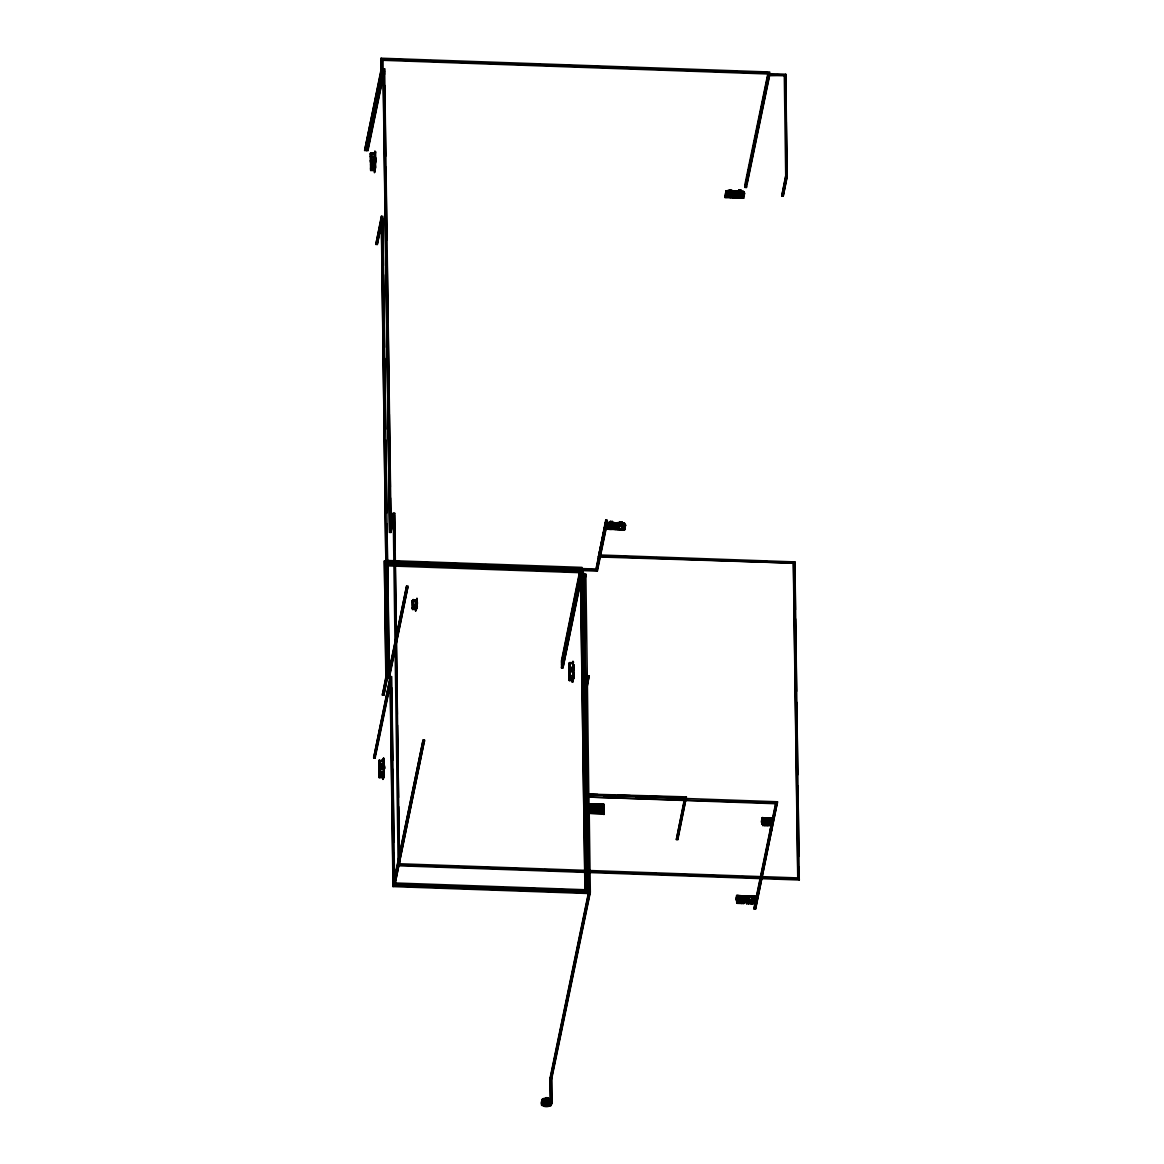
<?xml version="1.0" encoding="UTF-8"?>
<svg xmlns="http://www.w3.org/2000/svg" width="1164" height="1164" viewBox="0 0 1164 1164"><rect width="100%" height="100%" fill="white"/><g stroke="black" fill="none" stroke-linecap="round" stroke-linejoin="round"><path stroke-width="1.5" d="M370.559 160.705L370.749 159.875M370.719 156.165L370.516 156.995L371.476 153.342M370.719 169.973L370.938 169.653M370.661 165.099L370.647 164.488M370.632 161.243L375.041 161.898L375.666 157.431L375.594 164.662M370.603 153.764L370.719 162.072M375.143 169.347L370.938 169.464M371.622 164.182L371.258 164.939L371.622 163.949M371.549 163.527L371.622 163.091M371.112 156.558L371.069 155.525M374.983 162.393L374.735 160.661M374.808 171.297L374.575 168.984M375.128 169.493L375.375 165.826M374.954 161.214L374.793 161.781M374.43 168.445L374.823 170.119L375.375 162.625M379.26 776.17L383.247 776.257M379.188 773.376L379.231 772.692M379.362 772.387L379.74 768.764L383.538 768.662L383.945 759.859M379.333 768.167L379.522 776.199M380.337 776.519L383.16 776.606L379.289 776.519M379.217 775.922L379.493 776.752M381.312 760.529L383.422 760.354L379.871 761.387L379.129 767.905L379.202 766.901M381.516 768.386L381.676 769.753L379.988 769.695L379.42 776.737M379.915 770.35L380.162 770.481M379.668 763.817L379.711 762.726L379.711 763.773M383.64 776.897L383 777.305M383.363 774.147L383.349 775.253M384.018 764.617C388.107 774.075 378.285 763.206 379.013 768.793M383.451 762.915L383.814 761.474L383.873 768.371M412.638 604.334L412.638 606.08M413.249 600.493L413.307 600.144M413.322 604.218L413.307 606.75L413.395 602.996M412.245 601.308L413.496 600.144L413.54 602.661M413.496 601.788L412.58 609.412L415.766 609.529M413.336 603.214L413.555 604.174M413.569 602.341L413.511 601.613M412.434 600.653L416.625 600.813L416.319 599.766L413.031 599.766L412.813 600.842M416.741 608.292L417.003 606.415M569.429 668.718L569.065 668.092M569.196 667.845L569.414 664.164C571.771 658.271 568.832 674.102 569.618 662.592L572.906 662.592L572.979 663.655L569.021 663.48M569.443 679.558L569.051 678.423L569.298 679.892M568.949 679.616L569.371 677.914L569.589 679.107M569.531 672.472L569.341 675.498M569.516 675.207L569.545 675.047M569.429 670.784C568.92 667.816 569.953 672.123 568.949 671.788M572.79 679.31L570.345 679.223C567.988 677.957 570.898 680.373 572.804 679.063M570.113 664.077L568.73 664.673L568.832 663.48L569.123 679.878L569.356 677.652L570.375 679.296M569.516 676.648L569.298 677.332M569.574 675.658L569.08 676.939L569.56 675.949M569.516 671.352L569.312 670.435M569.356 672.254L569.982 665.779L569.909 669.576L570.098 668.412M570.098 663.014L569.836 666.536M569.909 663.16L569.88 662.971M570.025 676.793L570.229 676.982M570.273 675.542L570.025 672.268M569.807 675.557L573.154 675.615L572.47 680.664L569.283 680.547L569.734 670.901C569.08 672.021 571.058 675.746 570.04 672.457M570.084 673.65L569.982 672.53L569.414 672.996M570.098 667.219L570.142 667.598M570.098 664.528L570.127 665.517L568.847 664.135M570.084 675.731L570.025 677.885L570.287 674.102M570.215 671.555L570.025 670.799L570.025 675.047M572.688 679.82L573.226 678.874M573.343 672.123L573.619 670.246M412.623 605.513L412.696 601.366M415.781 607.404L416.203 610.329L416.436 604.48M569.691 667.248L573.037 667.307L572.994 668.907L569.996 668.805L570.127 666.957M370.705 156.383L370.53 156.151M370.865 169.726L370.559 153.051M371.374 164.153L371.171 164.939L371.432 162.494L372.975 162.014M374.706 161.825L374.881 160.879M375.259 157.518L375.026 152.862M375.477 157.416L375.39 152.673M379.057 764.792L379.057 764.966M379.071 764.021L379.624 760.47L379.653 762.464L379.871 761.387M380.017 762.827L379.595 763.831L379.813 762.522M379.697 762.784L379.609 763.773L379.871 763.06M383.873 771.688L383.465 773.594L381.967 773.551L382.083 771.761L380.162 771.659M383.465 773.594L383.378 775.108M383.407 776.635C383.305 777.974 385.56 769.36 382.098 772.925M383.378 777.319L383.785 768.546M413.322 605.571L413.555 605.775M416.145 607.724L416.45 608.292M569.254 669.62L569.021 671.497M570.287 673.374L570.185 672.37M572.877 669.344L573.998 669.387L573.168 679.412M379.464 775.952L379.42 775.209M383.582 774.875L383.422 758.186L384.222 774.817C380.875 786.689 385.139 771.601 384.164 775.311M413.104 602.254L413.482 600.842M416.203 610.329L416.697 608.044M416.45 608.19L412.536 607.957M570.098 665.051L570.113 664.44M570.185 671.279L570.054 673.127M573.328 672.064L573.27 672.53M573.372 679.398L568.934 678.961M371.141 164.24L371.898 164.109M371.01 159.963L371.491 162.174L374.983 161.84M375.39 158.697L375.012 161.229M379.071 763.38L379.231 763.977M379.129 768.327L380.337 768.676L379.566 767.149M383.422 776.272L383.64 776.33M415.955 607.361L416.159 608.714L416.683 608.175M569.531 677.215L569.065 676.604M569.967 671.89L569.021 671.322M370.69 155.889L370.69 156.893M371.374 164.619L371.389 163.993M412.638 606.502L412.594 608.757M572.572 671.279L572.994 668.907M379.915 773.885L379.158 773.856L379.813 771.077L379.93 775.544M379.973 771.732L379.77 771.194M383.538 760.587L378.984 760.863M412.594 604.029L412.623 603.345M569.88 664.047L568.89 663.946M381.108 58.2L381.108 69.374L364.608 150.476L366.107 150.52L382.781 70.044L382.636 59.582L769.724 73.317L769.71 71.993L381.108 58.2L381.283 69.986L364.608 150.476M381.108 69.374L382.607 69.433L382.636 59.582M367.562 142.11L370.501 127.924M371.229 124.373L373.804 111.977M374.532 108.427L377.471 94.24M378.213 90.705L379.682 83.604M381.516 74.743L382.243 71.208M384.513 70.829L367.984 150.593L366.485 150.534L383.014 70.771L384.513 70.829L384.557 74.452M368.333 147.508L382.098 81.029M383.553 74.03L384.644 68.778L383.131 68.734L389.634 530.348L391.133 530.406L392.559 523.538M370.749 153.051L370.821 154.521M374.735 153.779L374.735 152.95L372.858 152.891L372.858 153.721L374.735 153.779L372.989 153.095L373.004 154.259L371.316 154.201L371.098 155.263L371.665 153.342M371.665 153.182L370.356 153.968M371.127 157.256L371.782 155.816L371.796 157.475M371.098 155.598L370.938 162.815M370.734 162.145L370.516 161.403M373.12 162.567L372.902 163.629L372.975 161.185L371.04 162.291L371.782 161.65M370.734 165.303L370.719 164.182M371.476 161.185L374.561 160.836M371.432 162.494L371.214 163.571L371.185 161.578M371.767 160.647L370.894 160.501M371.462 164.488L371.243 165.564L373.309 165.637L373.528 164.56L371.141 164.473M370.632 169.711L370.865 161.36M371.156 159.25L373.222 159.323L373.411 156.267L371.171 156.369M374.575 168.925L374.226 170.613L370.661 170.482L371.185 164.008M373.426 157.431L374.808 158.1L373.411 156.267M373.222 159.323L374.808 158.1M374.692 168.387L370.559 168.242L371.782 169.653L371.127 168.271M374.91 152.979L375.579 151.786L375.419 153.43M375.579 151.786L375.215 152.833M373.542 165.725L374.924 166.408L373.528 164.56M374.575 160.094L370.341 160.472L374.473 161.287L374.808 158.93M371.272 167.558L374.924 167.238L374.561 167.994M374.939 162.276L375.666 159.017M375.506 160.981L375.565 162.596M375.114 167.601L374.881 150.985C377.034 152.324 372.16 187.331 375.783 165.739M375.434 168.271L375.608 167.383M375.827 244.425L381.239 218.279L382.738 218.337L377.325 244.484L375.827 244.425L381.37 216.242L382.869 216.3L387.525 563.478L582.058 570.375L582.044 569.051L387.51 562.154M377.325 244.484L381.137 224.681M389.634 530.348L393.185 513.193L394.698 513.251L399.485 864.474L399.427 860.851M395.047 549.655L394.567 515.288L391.002 532.443L389.503 532.399L393.068 515.23M384.353 560.961L385.822 677.099L382.389 695.141L383.887 695.199L387.496 677.768L385.866 562.343L387.743 562.401L387.728 561.077L384.353 560.961L385.997 677.71L382.389 695.141M393.985 516.671L394.698 513.251M381.239 218.279L385.837 561.15L400.241 561.659M385.851 562.474L381.37 216.242M607.302 523.014L607.288 521.69L605.789 521.632L595.968 569.036L387.496 561.819L387.045 523.771M387.525 563.478L387.743 562.401M388.048 595.473L387.743 562.736L386.244 562.692L387.845 676.459L406.585 586.016L408.084 586.059L389.227 678.539L387.728 678.496L406.585 586.016M387.627 564.787L582.087 572.048M383.887 695.199L386.986 678.816M407.706 587.835L389.343 676.502L387.743 562.736M390.464 683.923L375.128 758.026L373.629 757.968L390.202 676.531L391.701 676.59L394.581 881.133M373.629 757.968L390.071 678.583L392.966 884.931M375.477 754.912L389.111 689.044M380.221 769.375C378.431 773.202 378.169 756.644 380.104 761.067M412.711 601.861L412.434 600.493M379.289 760.252L378.955 760.95M412.143 601.846L412.638 600.406L412.129 601.177M379.246 763.075L379.158 764.195M378.911 761.154L380.192 760.718M412.231 608.496L412.332 607.288L413.657 608.175M413.555 600.697L413.06 602.094M379.1 769.375L379.711 766.45L383.363 766.13L383.756 763.38M380.133 767.847L379.086 768.342M381.545 760.296L381.399 760.077M379.988 769.695L379.77 770.757L379.74 768.764M381.763 766.523L381.967 763.453L379.566 763.366M378.998 775.981L383.131 776.126L382.781 777.814L379.217 777.683L379.828 774.744L383.48 774.424L383.349 778.498L383.596 776.213M381.967 763.453L381.85 765.243L383.349 765.301M382.811 761.154L383.422 758.186M416.494 601.613L416.901 599.111L416.101 603.025M416.028 602.792L416.959 598.354L416.537 606.75M380.133 776.679L379.682 775.457M383.378 761.169L383.989 758.201M380.322 776.854L379.566 775.995M383.654 760.179L383.945 758.972M382.854 766.712L383.029 768.487M382.854 765.883L382.941 765.141L382.854 767.003M416.712 602.37L415.868 607.812M383.087 766.276L382.883 768.997M384.135 760.732L384.135 758.972M416.727 603.694L416.523 605.76M381.894 774.817L382.083 771.761M383.014 767.818L382.665 769.506L382.592 765.024M383.363 766.13L383.116 767.28L378.998 767.134L380.206 768.386M417.076 606.648L415.592 611.085L416.712 604.611L413.089 604.422M382.927 769.448L384.236 766.29L383.873 768.327L384.062 767.28M415.824 610.314L416.552 605.935M417.221 605.527L416.217 602.195L417.352 602.239M417.236 605.6L416.261 604.858M382.971 773.391L383.058 771.863M382.971 774.191L383.174 772.59M383.451 771.266C384.236 766.814 383.465 774.555 383.858 770.684M383.582 768.866L384.251 767.28M384.12 773.012L384.164 774.584M383.349 778.498L383.727 777.45M588.708 892.832L394.64 885.935L424.554 740.1L423.056 740.042L392.981 885.266L392.996 886.59L588.562 893.53L587.325 811.599L604.029 812.196L603.883 813.229M392.996 886.59L423.056 740.042M394.64 885.935L424.554 740.1M579.628 571.582L561.368 661.239M580.021 571.48L561.383 662.898M581.433 578.712L562.954 667.932L561.455 667.889L580.443 576.195M584.895 889.194L580.632 575.642L581.811 568.527L561.455 667.889M565.107 654.343L569.181 634.351M570.957 626.087L576.18 600.522M577.911 592.52L579.745 583.688M580.123 583.251L562.954 667.932M606.924 523.567L597.321 569.807L583.164 569.298L581.971 575.074L580.458 575.031M603.956 807.54L585.39 806.885L582.131 575.7L583.164 569.298M583.819 573.154L587.456 805.677L587.471 794.997L777.508 801.749L755.567 909.084L754.068 909.026L754.054 907.702L775.85 802.403L766.785 802.083M587.514 676.531L585.638 676.473L584.357 574.114L585.856 574.172L585.55 577.097L585.725 576.209L584.226 576.151M568.73 664.673L568.832 663.48M569.298 664.702L569.618 662.592M569.283 667.598L569.152 668.645M569.691 665.081L569.996 664.222M568.832 671.322L569.414 669.344L569.298 670.202M568.847 672.981L569.487 670.144L570.156 671.192M569.778 673.229L569.923 672.516M572.79 663.524L573.503 661.938L573.168 663.538M573.168 665.517L573.43 664.28M573.314 666.521L574.027 669.46L573.095 669.46M573.052 669.198L572.892 670.842M573.43 667.452C574.434 669.606 573.008 661.036 573.794 667.685M573.794 665.779L573.954 664.804M572.906 671.832L573.605 669.242M573.212 675.731L573.241 674.814M573.168 677.506L573.532 675.091M573.503 673.098L573.91 674.072L572.79 674.043M598.398 556.959L605.789 521.312L607.288 521.356L607.259 520.032L605.76 519.973L598.398 556.959L793.455 563.172L600.042 556.305M573.343 677.535L572.295 682.206L573.255 677.07M573.357 679.136L573.576 677.739M574.085 675.033L573.91 675.993L573.168 672.574M572.804 675.702L574.114 675.775L572.819 676.691M581.825 569.865L595.997 570.36L605.789 521.632M573.386 678.627L574.114 677.681M602.923 540.998L600.027 554.981L794.939 561.892L799.261 879.999L398.001 865.754M603.65 537.506L605.455 528.762M606.604 523.524L606.91 522.578L606.633 524.266L625.563 524.92L624.661 529.867L605.891 529.198L610.576 528.863M583.179 570.622L597.35 571.131L606.953 524.731M606.968 526.23L607.957 525.095M607.724 528.601C604.814 528.412 608.743 529.475 609.485 527.918L609.543 528.703L609.761 527.481L607.884 527.408L607.681 528.805L606.575 527.365M607.492 525.124L607.142 526.084L607.317 525.037L609.208 525.27L607.317 525.037M607.564 523.625L607.826 522.389L610.067 522.461L610.285 521.399L612.54 521.472L612.57 522.971M610.314 523.233L607.841 524.207L607.826 522.389M608.888 525.124L609.005 523.174M612.599 524.775L612.395 525.939L610.14 525.866L610.343 524.702L612.628 524.949M611.246 528.558L609.921 528.558M612.54 521.472L612.322 522.549L614.577 522.621L614.708 525.342M611.798 528.791L612.017 527.554C616.964 527.903 610.343 530.566 608.408 528.907M612.119 528.005L613.239 528.049L613.122 529.009M615.203 526.375L615.581 525.328L613.69 525.357L613.879 523.014L613.69 525.517L615.378 525.415M614.956 528.354L614.767 529.402L612.904 529.082M615.072 524.557L614.577 522.621M613.675 529.023L613.894 527.627M615.058 523.727L615.363 523.043M615.261 524.571L615.378 522.956L606.75 522.811M615.13 526.957L615.101 526.608M616.018 524.6L616.294 522.912L624.442 523.727M615.581 527.554L616.294 523.072M617.051 522.927L616.207 524.6M616.076 528.398C615.029 529.038 622.303 530.886 622.624 528.383L621.489 528.34M616.527 526.419L616.702 525.371C621.329 525.619 615.538 525.342 616.702 526.434M616.935 523.96L617.196 522.723L621.925 521.807L621.721 524.367L621.925 521.807M582.567 691.3L581.869 696.116L584.939 681.275M583.295 687.822L584.735 680.838M616.265 528.398L616.105 529.198M619.67 521.734L619.699 523.553L617.226 524.542L617.196 522.723M616.993 527.117L616.629 528.805L623.293 528.922M617.269 527.743L619.146 527.976L617.269 527.743L616.92 528.703M619.146 527.816L618.928 529.038L618.87 528.252L617.633 528.747L618.826 528.631M618.404 524.848L618.39 523.509M585.856 574.172L587.282 675.484L585.608 676.313M584.401 691.227L585.07 687.924M619.699 523.553L619.481 524.629L619.452 522.796M621.969 525.11L621.765 526.274L619.524 526.201L619.728 525.037L621.969 525.284A4.525 2.139 -0.8 0 1 624.879 526.914L624.661 528.18M620.805 528.951L619.306 528.893M587.369 684.534L589.173 675.877L585.798 675.76L587.325 795.71M587.398 685.858L589.173 675.877M621.401 527.889L623.278 528.121L621.401 527.889L621.183 528.951M623.278 525.008L623.06 525.852L624.748 525.91M623.7 524.207L623.948 522.956L621.707 522.883M623.278 527.961L623.104 528.98M624.544 523.364C626.45 528.441 622.653 526.375 623.249 523.349L623.977 524.455L623.948 522.956M623.395 529.053L623.744 527.365M624.762 523.276L624.646 524.906L623.802 523.669M624.326 528.689L623.977 529.475M624.326 528.849L624.151 529.736L622.274 529.504M624.966 525.822L624.588 526.71M624.661 529.867L625.563 524.92M585.608 807.278L582.48 573.721L580.603 573.648L580.589 572.324L561.426 666.23M597.845 794.43L588.795 794.11L686.396 796.86L677.841 839.622L676.342 839.579L684.025 801.05M777.523 803.073L588.839 797.093L775.879 803.742L775.85 802.403M587.325 811.599L597.205 812.661M604.029 812.53L587.558 812.661L596.623 812.981M589.231 813.33L604.043 813.854L589.231 813.33L590.337 892.293L551.663 1079.043L551.852 1103.341L551.503 1078.431L590.177 891.682M725.899 192.424L744.64 193.239L743.723 198.171L724.968 197.516L725.987 190.881L726.743 190.911L726.787 194.563M724.968 197.516L725.987 190.881M726.743 191.42L725.899 192.584L726.642 191.944M725.769 196.381L725.594 197.429L727.485 197.414M726.933 193.224L726.22 194.403L726.889 190.707L731.618 189.79L731.647 191.289M726.918 192.526L728.082 191.493L727.966 193.442L727.951 192.118M726.743 196.789C729.057 198.244 729.843 194.664 726.962 195.727L726.627 196.687M727.398 196.498L730.861 197.385M727.325 196.731L727.485 197.051M728.271 193.413L726.394 193.355L728.271 193.588M729.392 191.536L729.173 192.613L729.144 190.78M729.115 196.338L730.614 196.396M729.901 193.413L731.036 193.457L729.901 193.573M542.599 1099.834C535.964 1108.084 554.515 1109.321 551.867 1100.853L542.308 1100.533C540.78 1096.954 552.463 1098.176 550.732 1100.009M589.086 803.698L603.912 804.222L588.94 804.411L588.984 796.38M541.566 1105.465L542.482 1101.028L551.867 1101.348L550.95 1105.8M542.279 1099.791C544.636 1097.681 541.435 1101.144 543.239 1099.907L543.486 1098.656L545.741 1098.743L545.96 1097.667L548.215 1097.754L548.244 1099.253M542.424 1102.774L542.249 1103.254M603.781 806.594L603.927 805.546L587.616 804.964M542.249 1103.647C541.042 1106.193 547.706 1106.222 548.913 1104.316L547.458 1105.509M542.817 1102.366L542.991 1101.304L544.854 1101.624L542.991 1101.304M542.555 1104.33L542.395 1105.131M542.817 1102.192L543.166 1101.566M543.515 1100.489L545.989 1099.5L545.96 1097.667M603.84 809.911L603.971 808.864L583.906 808.151M731.094 195.872L732.971 196.105L731.094 195.872L730.876 197.109L732.985 196.905M729.421 193.18L729.217 194.184L731.472 194.257L731.676 193.093L729.377 193.18A4.525 2.139 -0.8 0 0 725.885 194.577L726.351 195.29M550.034 1103.297L549.684 1104.985L542.933 1104.752L542.628 1102.759A4.525 2.139 -0.8 0 1 547.167 1101.275A4.525 2.139 -0.8 0 1 551.183 1103.006L549.393 1105.087M731.196 196.323L732.316 196.367L732.2 197.313M543.355 1105.087L543.559 1103.69L545.436 1103.748L545.218 1104.985L543.224 1104.636M543.923 1104.68L545.159 1104.185L543.966 1104.549M544.679 1099.456L544.563 1101.406L544.548 1100.067M732.825 191.958L732.767 193.835L732.825 191.958L733.669 192.438M544.039 1104.141L544.068 1105.451L544.039 1104.316M588.446 890.896L588.664 889.834L587.165 889.776L587.194 891.449L394.625 884.611M734.266 192.176L733.393 192.191L733.655 190.94L731.399 190.867M550.383 1101.61L550.005 1078.373L588.3 893.399M588.315 892.948L588.533 891.871M545.989 1099.5L545.771 1100.562L545.741 1098.743M551.998 1102.628L550.499 1102.584L550.165 1078.999L588.839 892.25L587.704 811.948M732.971 195.945L732.796 196.963M734.309 192.147L733.495 191.158L733.393 192.191M545.974 1101.144L548.273 1101.057L548.069 1102.221L545.814 1102.133L546.018 1101.144A4.525 2.139 -0.8 0 0 542.482 1102.541L542.715 1102.584M734.251 191.187L734.149 192.875L734.251 191.347M545.596 1105L547.211 1104.345L545.596 1104.825M546.498 1101.362L547.633 1101.581M733.669 197.633L734.586 194.883A4.525 2.139 -0.8 0 0 731.705 193.268L731.676 193.093M733.96 195.639L734.178 194.926M732.782 193.573L734.659 193.646L734.28 194.694L734.455 193.893M731.967 197.487L733.844 197.72L734.033 196.672M735.051 192.176L736.114 191.245L736.012 192.278L735.095 192.904L735.372 191.391M735.372 191.216L735.27 192.089L738.573 192.206M735.386 192.22L734.339 197.342M548.215 1097.754L547.997 1098.816L550.252 1098.903L550.747 1100.838L551.052 1099.223L542.424 1098.918L542.802 1102.788M735.037 196.018L734.964 197.764L735.153 196.876M743.738 196.323L742.37 197.414L735.706 197.123L735.503 194.97M737.656 193.748L735.779 193.69L735.59 194.737L736.274 191.042L738.529 191.114L738.747 190.052L741.002 190.125L740.799 192.686M550.936 1105.305L547.473 1105.058L547.691 1103.836L549.583 1104.869M736.303 192.86L737.467 191.827L737.35 193.777L737.336 192.453M547.793 1104.287L548.913 1104.491M736.346 196.061L738.223 196.294L736.346 196.061L735.997 197.022M549.364 1101.784L549.553 1099.296L549.364 1101.784L551.256 1101.77L549.35 1101.624M736.71 197.225L737.947 196.571L738.005 197.356L738.223 196.119M741.57 197.487L736.696 197.473L740.231 197.72M550.266 1100.387L549.423 1099.922M550.674 1100.737L550.848 1099.311M738.747 190.052L738.558 192.948L738.529 191.114M738.791 193.355L738.587 194.519L740.842 194.592L741.046 193.428L738.805 193.515A4.525 2.139 -0.8 0 0 735.27 194.912L734.993 195.625M739.169 191.1L739.62 190.299M739.489 191.056L739.009 190.198L739.635 191.245M550.266 1105.582C551.882 1103.618 548.782 1107.066 548.579 1105.174M551.256 1101.595L550.878 1102.483M738.485 196.672L739.984 196.731M551.256 1101.77L551.067 1102.483M739.286 193.748L740.406 193.952L739.242 194.053M741.002 190.125L740.784 191.202L743.025 191.274L743.17 193.981M740.26 197.269L740.479 196.207L742.356 196.44L740.479 196.367C739.169 198.011 743.403 198.113 742.356 196.28M741.046 193.428L740.842 194.592M742.21 192.293L742.137 194.17L742.21 192.293L743.054 192.773M741.584 197.4L740.464 197.356M743.025 191.274C744.916 192.904 739.94 190.052 735.212 191.463M742.472 197.371L742.821 195.668M743.49 196.018L743.621 191.522M767.702 74.423L744.916 184.436L744.931 185.76L746.43 185.818M743.84 191.594L743.869 195.988M744.96 187.433L768.255 74.933L784.289 75.5L769.608 75.704L746.459 187.477L744.96 187.433L768.24 73.608L785.773 74.22L787.213 176.87L783.241 196.076L781.742 196.018L785.554 176.201L787.053 176.244L786.297 121.973M743.621 191.682L743.534 193.049M743.665 195.028L743.825 194.228M743.229 198.055C743.476 195.348 743.36 199.859 741.352 197.822M742.152 193.908L744.029 193.981L743.781 195.756M746.779 182.733L750.78 163.397M752.599 154.608L756.615 135.271M759.525 121.216L762.435 107.146M765.345 93.091L768.255 79.021M746.808 184.378L769.593 74.365M786.136 111.118L785.773 74.22M781.742 196.018L785.715 176.812L784.289 75.5M783.241 196.076L787.053 176.244M676.342 839.579L684.403 800.614M678.176 836.567L686.396 796.86M795.449 609.761L794.939 561.892M736.623 895.465L755.392 896.629L736.623 895.465L735.706 899.903M736.841 901.416L736.754 897.648L737.132 903.337L743.883 903.584L744.538 897.051L737.787 896.804C738.398 898.768 736.448 905.01 736.827 900.427M737.307 895.844L736.943 896.644L737.132 895.582L739.009 895.654M737.481 902.144L736.899 900.514M736.725 902.129L745.28 901.722L736.725 901.794M737.132 903.337L737.787 896.804M737.801 898.463L740.188 897.924L739.984 900.485L737.729 900.412M738.383 902.304C736.419 903.482 739.446 903.119 738.194 902.304M738.703 902.667L738.995 902.798M741.963 900.252L740.1 900.849L740.188 897.924M744.48 900.645L742.239 900.572L742.21 898.739L742.428 897.677L744.64 898.404M741.439 903.497L741.977 900.921M742.239 900.572L742.428 897.677M742.967 903.017L743.636 903.351L742.617 902.9M744.538 897.051L745.091 901.722M737.074 897.706L736.39 898.113L736.623 897.313A4.525 2.139 -0.8 0 1 740.115 895.916L742.414 895.989A4.525 2.139 -0.8 0 1 744.975 897.095L745.382 895.873L745.018 896.92A4.525 2.139 -0.8 0 0 740.711 895.713A4.525 2.139 -0.8 0 0 736.623 897.138L736.885 898.026M762.187 817.623L771.587 818.452L762.187 817.623L761.271 822.075M744.975 900.805L744.233 902.391L745.091 901.547M746.328 896.964L746.517 895.916L748.394 896.149M762.522 818.801L762.696 817.754L762.711 818.816A4.525 2.139 -0.8 0 0 762.187 819.311L762.144 819.791M762.304 824.127L762.231 819.776M746.866 902.478C745.106 897.837 746.168 908.356 747.157 897.138L753.108 896.716L752.992 898.681L753.937 898.71L753.108 896.716M769.288 818.554L770.117 820.533L769.186 820.504L769.288 818.554L763.351 818.976C763.439 829.932 762.071 818.641 762.085 824.199L770.743 824.418L770.859 823.632L762.231 823.326M746.109 902.449L746.211 901.591M746.459 900.514L746.808 898.826L745.76 898.055L746.924 898.288M762.405 823.428L762.085 824.199M747.186 898.797L749.34 899.321L749.558 898.259L747.186 898.797L747.157 897.138M763.351 818.976L763.278 821.071L765.534 821.158L765.752 820.096L764.166 820.533M749.558 898.259L748.947 903.759L746.502 903.671L747.113 900.732L749.369 900.82L749.34 899.321M765.534 821.158L765.126 825.596L762.696 825.509L763.308 822.57L765.548 822.657L765.752 820.096M770.743 818.292L770.583 819.092A4.525 2.139 -0.8 0 0 764.559 818.088L762.871 818.016M763.366 820.635L764.69 820.053M748.714 903.482L747.564 902.638L746.997 903.584M764.515 824.49C763.206 826.091 763.278 824.272 764.312 825.451M749.34 897.24C748.714 895.611 752.977 895.814 751.58 897.328M748.132 902.653L748.306 903.642L748.321 902.667M765.723 818.248L765.519 819.238L765.723 818.074L768.022 818.161L767.774 819.325M749.98 896.862L751.158 896.847M750.693 900.863L750.067 900.718M766.509 822.672L767.178 822.744M750.402 900.936L750.067 900.529M753.937 898.71L753.254 903.919L750.824 903.831L751.347 900.587L749.471 900.514L751.347 900.587M753.865 900.98L751.609 900.892L751.813 898.011L752.992 898.681M770.117 820.533L770.059 822.817L767.804 822.73L767.993 819.834L769.186 820.504M750.824 903.831L751.347 901.242M770.059 822.817L769.448 825.742L767.003 825.654L767.527 822.41M751.609 900.892L751.813 898.011M767.804 822.73L767.993 819.834M752.002 903.235L751.842 903.686M768.095 825.261C766.261 825.727 768.793 824.694 768.065 825.48M752.817 903.788L751.187 903.657M768.182 824.985L769.055 825.145M753.908 897.386L754.359 902.58M770.102 819.209L770.262 820.605M753.952 899.219L753.792 900.194L754.316 898.652M770.146 821.959L770.917 820.125M754.578 897.269L754.767 896.207L752.875 896.236M770.146 822.119L770.684 820.082L770.553 824.418M770.772 819.092L770.946 818.045L769.084 818.132M754.345 901.751L755.392 896.12M770.539 823.588L771.572 817.957M754.461 901.052L753.617 902.726L754.476 901.882M753.603 902.231L754.65 901.052M770.655 823.719L770.553 824.578L762.085 824.039M770.844 823.894L769.913 824.025L770.641 822.89L769.797 824.549M754.068 909.026L775.879 803.742M755.567 909.084L777.508 801.749M573.299 670.842L573.095 671.963L569.138 671.788M725.856 195.392L725.885 194.752A4.525 2.139 -0.8 0 1 730.57 193.326A4.525 2.139 -0.8 0 1 734.586 195.057M729.944 190.445L729.566 189.907M727.485 195.188L728.591 195.305L727.689 194.839M732.243 195.101L732.374 194.941M726.336 196.789L733.087 197.036L733.436 195.348L734.542 195.319L732.796 197.138M737.991 195.494L736.87 195.363L737.889 195.698M739.795 195.828L739.213 196.207M741.366 195.945L742.123 195.479L741.322 195.45M741.09 193.602L741.046 193.602A4.525 2.139 -0.8 0 1 743.956 195.217L743.272 195.537M612.089 522.054L610.649 521.53M608.466 527.016L608.888 526.637M611.682 521.588L611.697 522.476M613.661 526.899L612.555 527.088L613.544 526.87M614.796 526.943L615.276 527.845M617.895 526.914L618.913 527.176L617.837 527.35M621.372 522.229L621.663 522.287M620.936 522.039L620.965 522.869M624.253 527.656L624.893 527.205L624.108 528.674M546.163 1098.03L546.396 1098.627M544.708 1102.905L544.417 1102.759M546.993 1103.748L546.789 1103.588M548.259 1103.268L548.971 1103.065M548.273 1101.057L548.273 1101.217A4.525 2.139 -0.8 0 1 551.183 1102.846L550.776 1103.05M766.247 821.886L766.145 821.871M764.879 825.189L764.588 825.48M741.715 900.369L740.58 900.325L741.614 900.587M742.21 899.757L742.079 899.874M742.443 902.973L741.803 903.322L742.53 903.104M751.086 900.703L750.591 900.951M754.738 898.681L753.996 898.652L754.738 898.463M412.667 609.529L412.594 608.466M731.72 195.217L732.636 195.348M740.013 190.401L740.726 190.299M610.431 521.676L610.867 522.039M607.23 527.016L606.575 527.539M608.539 526.914L609.5 526.783M615.945 526.928L616.658 526.957M767.716 822.017L767.192 822.06M770.102 821.391L770.655 820.882L769.753 820.896M742.981 903.409L743.651 903.264M753.923 899.554L754.476 899.059L751.595 899.074M542.279 1102.832L542.249 1103.807M545.174 1103.094L544.141 1103.123M550.47 1103.501L550.601 1103.094M550.441 1104.782L550.95 1103.952M370.472 161.607L374.983 161.461M735.386 192.38L736.128 191.74M412.813 601.337L413.555 600.537M606.808 523.102L607.666 522.592L607.011 523.829M617.051 523.436L616.309 524.062M379.479 761.183L380.206 760.368M379.595 769.477L380.337 768.676M745.076 900.718L744.349 901.853M745.164 901.256L746.008 895.8M744.989 902.42L745.295 901.474L736.667 901.154M754.359 902.755L754.679 901.794L746.051 901.489M614.941 527.045L614.01 528.718L607.259 528.471L606.924 522.738M608.525 526.754L609.543 526.856M614.723 528.18L613.719 528.82M622.027 527.234L622.929 527.205L622.158 527.438M623.293 529.096L624.093 528.514M761.998 820.096L763.104 820.125M751.464 900.209L750.838 899.903M548.317 1103.166L549.219 1102.977L548.579 1103.399M608.408 528.747L613.122 528.834M618.273 526.972L618.797 526.885M621.169 529.576L622.289 529.402M736.768 897.851L737.539 897.968M746.051 898.026L746.502 903.671M397.317 59.495L410.048 59.946M430.04 60.659L442.757 61.11M462.748 61.808L475.465 62.259M495.457 62.972L508.188 63.423M528.165 64.136L540.896 64.587M560.888 65.3L573.605 65.751M593.596 66.464L606.313 66.915M626.305 67.628L639.036 68.079M659.028 68.778L671.744 69.229M691.736 69.942L704.453 70.393M724.444 71.106L737.176 71.557M757.153 72.27L768.065 72.648M382.49 60.295L768.08 73.987M776.723 74.627L785.627 74.933M381.283 69.986L382.781 70.044M370.545 153.299L372.756 153.328M371.054 157.446L373.193 157.329M375.565 159.308L374.488 162.276L370.472 162.262M371.68 161.01L374.488 161.199M785.715 176.812L787.213 176.87M371.171 165.754L371.913 165.783M370.763 168.911L375.099 169.624L374.721 167.82M371.796 169.318L374.692 169.304M744.931 186.095L746.444 186.153L746.459 187.477M734.251 191.507L725.885 191.594M738.776 191.871L735.255 191.754L735.27 193.399M742.763 192.016L743.52 192.22M725.885 191.754L729.188 191.871M734.455 192.351L733.495 191.653M728.097 192.817L732.971 192.991M737.481 193.151L742.356 193.326M781.728 194.694L783.226 194.752M725.885 193.064L744.64 193.239M729.857 193.719L731.036 193.617M732.753 193.661L734.659 193.646M735.954 193.952L737.656 193.922M742.137 193.995L744.029 194.141M739.169 194.272L740.362 194.17M743.665 194.854L742.923 195.145M728.839 195.959L726.962 195.727M731.152 196.629L732.316 196.527M737.947 196.731L736.696 197.473M740.522 196.963L741.701 196.862M735.372 196.556L738.005 197.196M724.968 197.007L743.723 198.171M734.964 197.604L736.87 197.735M375.812 243.101L377.311 243.145M605.804 522.971L615.378 522.956M616.003 523.596L615.276 529.533L624.646 529.358M613.748 523.64L614.592 524.12L612.337 524.047M615.189 524.033L614.417 522.84M606.822 524.746L625.577 525.415M610.824 525.255L611.842 525.837L610.765 525.488M621.329 525.633L620.092 526.128L621.285 525.852M613.894 527.787L612.017 527.554M608.321 528.18L609.485 528.078M612.075 528.311L613.239 528.209M617.691 528.514L618.87 528.412M621.445 528.645L622.624 528.543M608.248 528.412L609.441 528.311M612.002 528.543L613.195 528.441M621.387 528.878L622.58 528.776M600.188 555.708L603.781 555.825M623.613 556.538L636.213 556.974M656.045 557.687L668.66 558.138M688.477 558.836L701.092 559.287M720.909 559.986L733.524 560.437M753.341 561.135L767.76 561.645M785.787 562.285L794.794 562.605M386.055 560.073L387.554 560.131M387.481 560.481L582.015 567.392L582.029 568.716M386.215 560.699L387.714 560.742M420.058 562.358L432.659 562.809M452.476 563.507L465.091 563.958M484.908 564.656L497.508 565.107M517.325 565.806L529.926 566.257M549.743 566.97L564.162 567.479M405.669 563.172L416.479 563.565M438.086 564.322L448.897 564.715M470.503 565.471L481.314 565.864M502.935 566.635L513.746 567.014M535.353 567.785L546.163 568.163M567.77 568.934L578.581 569.312M405.669 563.507L416.479 563.885M438.086 564.656L448.897 565.049M470.518 565.806L481.329 566.199M502.935 566.955L513.746 567.348M535.353 568.119L546.163 568.498M567.785 569.269L578.595 569.647M387.525 563.812L582.058 570.709M391.279 564.322L402.089 564.715M423.696 565.471L434.507 565.864M456.128 566.621L466.924 567.014M490.35 567.843L499.356 568.163M522.767 568.992L531.773 569.312M555.184 570.142L565.995 570.535M391.279 564.656L402.089 565.035M423.711 565.806L434.507 566.199M456.128 566.955L466.939 567.348M490.35 568.178L499.356 568.498M522.767 569.327L531.773 569.647M555.199 570.476L566.01 570.855M387.699 565.864L580.429 572.703L580.414 571.379L561.412 664.557M580.632 575.642L582.131 575.7M406.6 587.34L408.098 587.398M416.057 601.41L416.828 601.453L416.494 603.592M416.392 602.064L417.367 601.977L417.396 603.971L416.45 603.971M416.843 604.611L416.683 607.506M413.395 605.978L416.639 606.211M416.276 606.517L417.41 606.56L416.348 606.75M413.133 606.75L416.668 607.026L416.683 608.67M416.13 607.23L417.265 607.259M412.231 607.826L416.101 607.928M412.798 608.35L415.999 608.452M412.42 608.496L415.999 608.539M572.819 665.022L573.939 665.066M572.833 666.681L573.416 666.783M572.848 667.685L573.983 667.714M569.72 669.576L572.906 669.678M572.732 670.057L573.852 670.086M568.818 670.653L572.673 671.002M569.123 670.799L573.314 671.075M568.963 672.443L570.113 672.516M572.935 673.33L574.056 673.374M572.95 674.989L574.099 675.105L574.07 673.112M585.783 675.426L587.282 675.484M572.964 675.978L574.099 676.022M573.357 676.633L573.954 678.656M589.188 677.201L587.311 677.142L588.795 794.11M570.113 677.099L573.11 677.215M572.994 677.652L574.143 677.768L574.114 675.775M569.836 677.87L573.619 677.899L572.979 661.152L573.226 677.768M573.372 678.161L572.906 681.464L572.499 678.525M572.848 678.35L573.968 678.394M569.138 679.631L572.877 679.66M385.822 677.099L387.321 677.157M385.997 677.71L387.496 677.768M382.359 693.817L383.858 693.875M423.07 741.381L424.569 741.424M373.6 756.644L375.114 756.702L375.128 758.026M383.553 762.376L383.596 763.686M380.322 763.002L379.042 765.563L379.799 765.592M383.567 763.38L383.451 764.501M379.711 763.569L379.813 767.251M379.595 764.646L381.748 764.53M381.981 764.617L383.48 764.675M384.266 768.938L384.12 769.797M379.028 769.462L380.031 769.375M379.799 772.751L381.865 772.823M379.726 772.94L380.468 772.969M379.115 775.442L383.247 775.588M617.764 795.143L630.437 795.579M650.356 796.292L663.029 796.743M587.471 794.677L686.425 798.184M603.563 795.958L614.388 796.351M636.039 797.107L646.878 797.5M668.529 798.271L679.354 798.649M603.636 796.292L614.519 796.685M636.272 797.456L647.14 797.835M668.893 798.606L679.776 798.999M701.528 799.77L714.216 800.221M735.968 800.992L748.656 801.443M603.941 805.881L587.092 805.997L586.714 778.92M585.754 806.565L603.956 807.205L603.81 808.253L593.684 807.889M593.887 807.569L603.81 807.918M603.985 809.198L583.906 808.485L585.041 888.99M590.454 809.111L583.761 808.864L580.429 574.871M583.761 809.198L590.454 809.431M604 810.857L585.812 810.217L586.918 889.063M600.479 811.119L603.854 811.235M600.551 811.454L603.854 811.57L604 810.537L585.434 809.868L586.54 889.034M766.145 818.787L767.294 818.816M762.245 820.635L763.002 820.664L762.696 825.509M767.774 820.911L770.335 821.231M765.766 821.58L768.022 821.668M765.665 823.021L767.542 823.079M770.874 823.792L762.216 823.588L763.162 823.777M767.978 825.072L768.749 825M770.306 829.175L771.805 829.234M770.364 830.325L771.863 830.383M399.63 863.761L797.893 877.903L793.455 563.172M413.962 864.983L426.635 865.434M446.539 866.147L459.213 866.598M479.132 867.296L491.805 867.747M511.724 868.46L524.382 868.911M544.301 869.61L556.974 870.061M576.893 870.774L591.37 871.283M611.275 871.996L623.948 872.447M643.867 873.146L656.54 873.597M676.444 874.309L689.117 874.761M709.036 875.459L721.709 875.91M741.628 876.623L754.287 877.074M774.206 877.772L786.879 878.223M799.406 879.286L398.146 865.041L393.185 513.193M394.596 882.952L586.787 889.776L586.816 891.1L393.112 884.218L390.202 676.531M743.49 895.902L745.382 896.047M394.451 883.651L405.348 884.043M425.326 884.756L438.042 885.207M458.019 885.92L470.736 886.371M490.699 887.07L503.415 887.521M523.393 888.234L536.109 888.685M556.086 889.398L568.803 889.849M411.096 885.571L421.979 885.964M443.746 886.735L454.615 887.128M476.382 887.899L487.25 888.278M509.017 889.049L519.886 889.442M543.457 890.271L554.34 890.664M576.093 891.435L585.157 891.755M411.11 885.906L421.994 886.299M443.76 887.07L454.644 887.448M476.411 888.234L487.294 888.612M509.046 889.383L519.93 889.776M543.515 890.606L552.58 890.926M576.165 891.769L585.23 892.09M588.839 892.25L590.337 892.293M736.696 898.375L736.725 901.955M742.21 898.739L745.047 898.23L744.989 902.246M737.714 898.914L739.969 898.986M740.202 899.423L742.457 899.496M749.587 899.757L751.842 899.83M746.109 902.129L754.665 902.056L746.226 901.925M736.521 901.867L745.149 902.173M745.906 902.376L754.534 902.507M750.809 903.162L748.947 903.759M754.054 907.702L755.552 907.745M550.005 1078.373L551.503 1078.431M550.165 1078.999L551.663 1079.043M549.975 1099.645L550.732 1099.834M544.694 1100.78L549.568 1100.955M546.44 1101.77L547.517 1101.944M547.211 1104.52L545.712 1104.301M547.72 1104.68L548.87 1104.709M726.874 193.733L726.889 190.707M727.849 195.305L728.562 194.926M619.976 529.445L617.793 529.067M546.28 1105.378L543.908 1104.942M727.485 197.225L730.861 197.56L732.316 196.367M726.787 196.92L726.001 196.221M617.095 528.936L616.309 528.238M543.384 1104.883L542.599 1104.17M725.696 195.261L725.652 195.858M606.619 527.03L606.808 526.259A4.525 2.139 -0.8 0 1 611.493 525.008A4.525 2.139 -0.8 0 1 615.509 526.739M743.636 192.671L742.879 191.493M762.202 822.584L763.148 823.283M746.022 900.747L746.968 901.445M736.637 900.427L737.583 901.111M550.863 1100.3L550.092 1099.107M743.971 195.523L743.403 197.007M725.652 195.683L725.798 197.182M383.567 760.048L383.814 761.474M374.633 169.624L374.532 167.82M734.993 195.29L735.037 196.178M615.916 526.972L615.96 527.874M569.327 671.337L569.254 672.356M569.298 679.601L569.371 680.664L569.036 663.233M413.438 600.769C412.944 594.789 413.496 611.929 413.031 599.766M795.579 618.826L796.598 691.372M796.758 702.256L797.776 774.802M797.937 785.685L798.926 856.413M799.086 867.296L799.261 879.999M793.31 563.885L797.733 878.616M768.24 73.608L768.255 74.933M770.583 820.111L770.655 823.879M767.003 825.654L765.126 825.596M764.413 818.379L764.312 820.664M762.318 819.82L762.405 823.588M754.563 896.455L754.403 897.255A4.525 2.139 -0.8 0 0 746.561 896.978L746.517 895.916M741.701 196.701L741.57 197.647M748.234 896.556L748.248 898.215M748.103 897.168L748.117 898.826M736.274 191.042L736.405 193.748M746.139 897.982L746.109 902.289M734.455 191.26L725.681 191.667M733.655 190.94L733.786 193.646M743.723 896.396L743.621 898.346M729.362 189.717L729.275 191.813M738.849 896.222L738.747 898.506M677.826 838.298L677.841 839.622M624.064 524.004L624.093 525.662M621.765 526.274L619.524 526.201M619.728 525.037L619.728 525.197A4.525 2.139 -0.8 0 0 616.192 526.594L616.192 526.768A4.525 2.139 -0.8 0 1 620.863 525.342A4.525 2.139 -0.8 0 1 624.893 527.074M617.735 528.209L617.764 529.518M617.313 524.106L617.342 525.43M615.174 523.029L615.072 524.397M612.395 525.939L610.14 525.866M610.285 521.399L610.198 523.494M609.761 527.481L607.884 527.408M606.691 528.063L606.72 528.863M605.76 519.973L605.789 521.312M603.912 804.222L603.898 814.567M597.321 569.807L597.35 571.131M595.968 569.036L595.997 570.36M584.372 612.861L584.75 639.938M585.536 695.897L585.928 722.975M587.864 860.691L588.271 889.354M582.044 580.53L582.422 607.783M583.193 662.272L583.601 691.343M584.372 745.833L584.75 773.085M585.536 828.477L585.914 855.307M573.808 668.354L573.837 670.348M573.125 661.923L573.226 669.242M572.819 678.903L572.863 682.235M572.252 678.888L572.295 682.206M562.896 663.291L562.91 664.615M562.91 664.95L562.939 666.274M548.069 1102.221L545.814 1102.133M543.486 1098.656L543.632 1101.362M542.686 1100.096L542.933 1104.752M416.959 598.354L416.901 606.764M416.537 599.096L416.639 606.4M415.548 607.754L415.592 611.085M412.9 607.812L412.405 608.757L412.245 600.653M412.449 600.406L412.58 609.412M395.178 558.705L396.197 631.077M396.342 641.931L397.361 714.303M397.521 725.157L398.539 797.529M398.67 806.579L399.296 851.801M384.644 68.778L391.133 530.406M384.717 85.365L385.706 156.238M385.866 167.15L386.885 239.842M387.045 250.755L388.034 321.628M388.194 332.526L389.213 405.232M389.343 414.311L390.362 487.018M390.522 497.916L390.857 521.545M390.959 528.82L391.002 532.443M383.014 70.771L389.503 532.399M391.701 687.706L392.719 760.281M392.85 769.346L393.868 841.921M394.014 852.819L394.32 874.586M382.738 218.337L383.407 265.61M383.538 274.689L384.557 347.41M384.717 358.323L385.706 429.225M385.866 440.138L386.885 512.858M388.209 606.313L389.096 669.518M386.855 617.095L387.263 645.991M375.696 160.079L375.696 161.84M374.924 166.408L374.983 171.312M374.648 167.383L374.75 172.068M382.927 771.994L382.971 775.311M382.694 771.834L382.738 779.24M373.309 165.637L373.338 167.631M372.858 152.891L372.858 153.721M371.316 154.201L371.345 156.194M379.1 760.238L379.377 776.912M370.356 153.299L370.661 170.482M378.897 760.499L379.217 777.683M367.97 149.268L367.984 150.593M366.471 149.21L366.485 150.534M366.093 149.196L366.107 150.52M735.27 195.086A4.525 2.139 -0.8 0 1 739.94 193.646A4.525 2.139 -0.8 0 1 743.971 195.392M370.69 165.637L370.632 165.71M383.189 766.523L383.189 766.523M740.944 900.383L740.871 900.529M771.848 829.044L770.35 829.001L770.335 830.499L771.834 830.558L771.848 829.044"/></g></svg>
